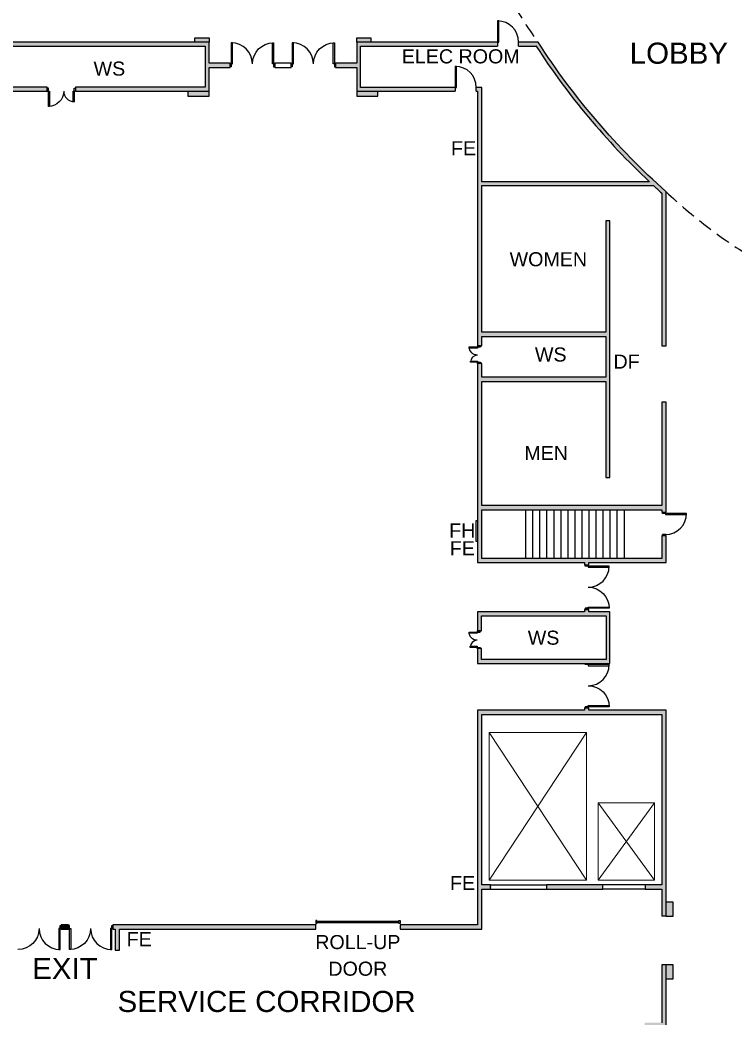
# Model space of a CAD drawing. Header units: inches. Extents: x -232 to 4871, y -5993 to -96.
# Drawn here: x 2817 to 4037, y -2653 to -950 of the extents above; entities that cross this region are included whole.
import ezdxf
from ezdxf.enums import TextEntityAlignment as Align

# ---------------------------------------------------------------- set-up
doc = ezdxf.new("R2010")
doc.units = ezdxf.units.IN
doc.header["$LTSCALE"] = 100
doc.header["$MEASUREMENT"] = 0
doc.linetypes.add('HIDDEN', pattern=[0.375, 0.25, -0.125])
for name, color, linetype in [('bldg_ch1', 2, 'HIDDEN'), ('bldg_doors', 9, 'CONTINUOUS'), ('bldg_doors_service', 7, 'CONTINUOUS'), ('bldg_fire', 1, 'CONTINUOUS'), ('bldg_glass', 9, 'CONTINUOUS'), ('bldg_service_corridor', 94, 'CONTINUOUS'), ('bldg_stairs', 9, 'CONTINUOUS'), ('bldg_text', 94, 'CONTINUOUS'), ('bldg_wallint', 9, 'CONTINUOUS'), ('bldg_wallintsol', 9, 'CONTINUOUS')]:
    doc.layers.add(name, color=color, linetype=linetype)
doc.layers.add('bldg_elev', color=9, linetype='CONTINUOUS', lineweight=18)
doc.styles.add('bldgtx30', font='arial.ttf', dxfattribs={"height": 30})
doc.styles.add('bldgtx36', font='arial.ttf', dxfattribs={"height": 36})

msp = doc.modelspace()

# ---------------------------------------------------------------- hatches: boundary and pattern name
at = {"layer": 'bldg_wallintsol'}
for points in [[(3139.5, -980.7), (3115.5, -980.7), (3115.5, -987.7), (3139.5, -987.7)], [(3415.5, -980.7), (3391.5, -980.7), (3391.5, -987.7), (3415.5, -987.7)], [(3139.5, -1031), (3175.5, -1031), (3175.5, -1023.7), (3139.5, -1023.7), (3139.5, -987.7), (2657.5, -987.7), (2657.5, -1023.7), (2633.5, -1023.7), (2633.5, -1031), (2657.5, -1031), (2657.5, -1071.7), (2863.5, -1071.7), (2863.5, -1064.5), (2664.1, -1064.5), (2664.1, -1023.7), (2664.1, -994.4), (3132.8, -994.4), (3132.8, -1023.7), (3132.8, -1064.5), (2911.5, -1064.5), (2911.5, -1071.7), (3139.5, -1071.7)], [(3559.5, -1065.1), (3398.1, -1065.1), (3398.1, -1023.7), (3398.1, -994.4), (3631.7, -994.4), (3631.7, -987.7), (3391.5, -987.7), (3391.5, -1023.7), (3355.5, -1023.7), (3355.5, -1031), (3391.5, -1031), (3391.5, -1071.7), (3559.5, -1071.7)], [(3700.9, -987.7), (3667.7, -987.7), (3667.7, -994.4), (3697.3, -994.4, 0.060637), (3890.8, -1225.9), (3604.7, -1225.9), (3604.7, -1065.1), (3595.5, -1065.1), (3595.5, -1071.7), (3597.5, -1071.7), (3597.5, -1232.5), (3597.5, -1482.5), (3597.5, -1505.8), (3604.7, -1505.8), (3604.7, -1489.7), (3816.2, -1489.7), (3816.2, -1559.2), (3604.7, -1559.2), (3604.7, -1535.8), (3597.5, -1535.8), (3597.5, -1566.5), (3597.5, -1778.5), (3597.5, -1875.7), (3780.2, -1875.7), (3780.2, -1879.7), (3787.5, -1879.7), (3787.5, -1875.7), (3919.5, -1875.7), (3919.5, -1829.7), (3912.2, -1829.7), (3912.2, -1868.5), (3787.5, -1868.5), (3604.7, -1868.5), (3604.7, -1785.7), (3912.2, -1785.7), (3912.2, -1789.7), (3919.5, -1789.7), (3919.5, -1602), (3912.2, -1602), (3912.2, -1778.5), (3604.7, -1778.5), (3604.7, -1566.5), (3816.2, -1566.5), (3816.2, -1730.5), (3823.5, -1730.5), (3823.5, -1566.5), (3823.5, -1482.5), (3823.5, -1292.5), (3816.2, -1292.5), (3816.2, -1482.5), (3604.7, -1482.5), (3604.7, -1232.5), (3897.9, -1232.5), (3903.2, -1237.4, 0.002423), (3912.2, -1245.5), (3912.2, -1506), (3919.5, -1506), (3919.5, -1243.1, -0.067974)], [(3139.5, -1071.7), (3103.5, -1071.7), (3103.5, -1079.7), (3139.5, -1079.7)], [(3427.5, -1071.7), (3391.5, -1071.7), (3391.5, -1079.7), (3427.5, -1079.7)], [(3604.1, -2022.3), (3597.5, -2022.3), (3597.5, -2047.7), (3780.2, -2047.7), (3787.5, -2047.7), (3823.5, -2047.7), (3823.5, -1959.7), (3787.5, -1959.7), (3787.5, -1955.7), (3780.2, -1955.7), (3780.2, -1959.7), (3597.5, -1959.7), (3597.5, -1992.3), (3604.1, -1992.3), (3604.1, -1966.4), (3787.5, -1966.4), (3816.8, -1966.4), (3816.8, -2041.1), (3787.5, -2041.1), (3604.1, -2041.1)], [(3604.7, -2135), (3787.5, -2135), (3912.2, -2135), (3912.2, -2425.7), (3883.5, -2425.7), (3883.5, -2433), (3912.2, -2433), (3912.2, -2479.1), (3919.5, -2479.1), (3919.5, -2425.7), (3919.5, -2127.7), (3787.5, -2127.7), (3787.5, -2123.7), (3780.2, -2123.7), (3780.2, -2127.7), (3597.5, -2127.7), (3597.5, -2425.7), (3597.5, -2493.7), (3465.5, -2493.7), (3465.5, -2501), (3604.7, -2501), (3604.7, -2433), (3621.5, -2433), (3621.5, -2425.7), (3604.7, -2425.7)], [(3811.5, -2425.7), (3715.5, -2425.7), (3715.5, -2433), (3811.5, -2433)], [(3931.5, -2455.1), (3919.5, -2455.1), (3919.5, -2479.1), (3931.5, -2479.1)], [(2899.5, -2493.7), (2887.5, -2493.7), (2887.5, -2501), (2899.5, -2501)], [(3321.5, -2493.7), (2983.1, -2493.7), (2975.5, -2493.7), (2975.5, -2501), (2979.5, -2501), (2979.5, -2537), (2986.7, -2537), (2986.7, -2501), (3321.5, -2501)], [(3931.5, -2561.9), (3919.5, -2561.9), (3919.5, -2585.9), (3931.5, -2585.9)]]:
    msp.add_hatch(color=256, dxfattribs=at).paths.add_polyline_path(points)
h = msp.add_hatch(color=256, dxfattribs=at)
h.paths.add_polyline_path([(3891, -2668.7), (3919.5, -2668.7), (3919.5, -2561.9), (3912.2, -2561.9), (3912.2, -2660.7), (3883, -2660.7), (3883, -2703.7), (3852.8, -2703.7), (3852.8, -2739.7), (3849.2, -2739.7), (3849.2, -2747), (3852.8, -2747), (3891, -2747)])
h.paths.add_polyline_path([(3883, -2710.4), (3883, -2739.7), (3859.4, -2739.7), (3859.4, -2710.4)], flags=16)

# ---------------------------------------------------------------- linework, layer by layer
at = {"layer": 'bldg_ch1'}
for centre, radius, start, end in [((4247.8, -585.2), 679.1, 184.7484, 216.3596), ((4520.1, -608.2), 874, 226.5882, 250.3216)]:
    msp.add_arc(centre, radius, start, end, dxfattribs=at)
at = {"layer": 'bldg_doors'}
for p, q in [((3633.7, -951.7), (3631.7, -951.7)), ((3631.7, -951.7), (3631.7, -987.7)), ((3633.7, -987.7), (3633.7, -951.7)), ((3179.5, -988.9), (3177.5, -988.9)), ((3177.5, -988.9), (3177.5, -1024.9)), ((3179.5, -1024.9), (3179.5, -988.9)), ((3247.5, -1024.9), (3247.5, -988.9)), ((3247.5, -988.9), (3249.5, -988.9)), ((3249.5, -988.9), (3249.5, -1024.9)), ((3283.5, -988.9), (3281.5, -988.9)), ((3281.5, -988.9), (3281.5, -1024.9)), ((3283.5, -1024.9), (3283.5, -988.9)), ((3351.5, -1024.9), (3351.5, -988.9)), ((3351.5, -988.9), (3353.5, -988.9)), ((3353.5, -988.9), (3353.5, -1024.9)), ((3631.7, -987.7), (3633.7, -987.7)), ((3175.5, -1029.9), (3175.5, -1024.9)), ((3175.5, -1024.9), (3177.5, -1024.9)), ((3177.5, -1029.9), (3175.5, -1029.9)), ((3177.5, -1024.9), (3179.5, -1024.9)), ((3177.5, -1024.9), (3177.5, -1029.9)), ((3249.5, -1024.9), (3247.5, -1024.9)), ((3251.5, -1024.9), (3249.5, -1024.9)), ((3249.5, -1024.9), (3249.5, -1029.9)), ((3249.5, -1029.9), (3251.5, -1029.9)), ((3251.5, -1029.9), (3251.5, -1024.9)), ((3279.5, -1029.9), (3279.5, -1024.9)), ((3279.5, -1024.9), (3281.5, -1024.9)), ((3281.5, -1029.9), (3279.5, -1029.9)), ((3281.5, -1024.9), (3283.5, -1024.9)), ((3281.5, -1024.9), (3281.5, -1029.9)), ((3353.5, -1024.9), (3351.5, -1024.9)), ((3355.5, -1024.9), (3353.5, -1024.9)), ((3353.5, -1024.9), (3353.5, -1029.9)), ((3353.5, -1029.9), (3355.5, -1029.9)), ((3355.5, -1029.9), (3355.5, -1024.9)), ((3561.5, -1029.1), (3559.5, -1029.1)), ((3559.5, -1029.1), (3559.5, -1065.1)), ((3561.5, -1065.1), (3561.5, -1029.1)), ((2865.5, -1066.4), (2863.5, -1066.4)), ((2863.5, -1066.4), (2863.5, -1071.4)), ((2863.5, -1071.4), (2865.5, -1071.4)), ((2865.5, -1071.4), (2865.5, -1066.4)), ((2865.5, -1071.4), (2867.5, -1071.4)), ((2865.5, -1097.4), (2865.5, -1071.4)), ((2867.5, -1071.4), (2867.5, -1097.4)), ((2907.5, -1089.4), (2907.5, -1071.4)), ((2907.5, -1071.4), (2909.5, -1071.4)), ((2909.5, -1066.4), (2911.5, -1066.4)), ((2909.5, -1071.4), (2909.5, -1066.4)), ((2909.5, -1071.4), (2909.5, -1089.4)), ((2911.5, -1071.4), (2909.5, -1071.4)), ((2911.5, -1066.4), (2911.5, -1071.4)), ((3559.5, -1065.1), (3561.5, -1065.1)), ((2909.5, -1089.4), (2907.5, -1089.4)), ((2867.5, -1097.4), (2865.5, -1097.4)), ((3583.5, -1509.8), (3583.5, -1507.8)), ((3583.5, -1507.8), (3597.5, -1507.8)), ((3597.5, -1509.8), (3583.5, -1509.8)), ((3602.5, -1505.8), (3597.5, -1505.8)), ((3597.5, -1505.8), (3597.5, -1507.8)), ((3597.5, -1507.8), (3597.5, -1509.8)), ((3597.5, -1507.8), (3602.5, -1507.8)), ((3602.5, -1507.8), (3602.5, -1505.8)), ((3585.5, -1533.8), (3585.5, -1531.8)), ((3585.5, -1531.8), (3597.5, -1531.8)), ((3597.5, -1531.8), (3597.5, -1533.8)), ((3597.5, -1533.8), (3585.5, -1533.8)), ((3597.5, -1535.8), (3597.5, -1533.8)), ((3597.5, -1533.8), (3602.5, -1533.8)), ((3602.5, -1535.8), (3597.5, -1535.8)), ((3602.5, -1533.8), (3602.5, -1535.8)), ((3913.3, -1791.7), (3913.3, -1789.7)), ((3913.3, -1789.7), (3918.3, -1789.7)), ((3918.3, -1791.7), (3913.3, -1791.7)), ((3918.3, -1789.7), (3918.3, -1791.7)), ((3918.3, -1791.7), (3918.3, -1793.5)), ((3954.3, -1791.7), (3918.3, -1791.7)), ((3918.3, -1793.5), (3954.3, -1793.5)), ((3954.3, -1793.5), (3954.3, -1791.7)), ((3913.3, -1827.7), (3913.3, -1829.7)), ((3918.3, -1827.7), (3913.3, -1827.7)), ((3913.3, -1829.7), (3918.3, -1829.7)), ((3918.3, -1829.7), (3918.3, -1827.7)), ((3781.3, -1881.7), (3781.3, -1879.7)), ((3781.3, -1879.7), (3786.3, -1879.7)), ((3786.3, -1881.7), (3781.3, -1881.7)), ((3786.3, -1879.7), (3786.3, -1881.7)), ((3786.3, -1881.7), (3786.3, -1883.7)), ((3822.3, -1881.7), (3786.3, -1881.7)), ((3786.3, -1883.7), (3822.3, -1883.7)), ((3822.3, -1883.7), (3822.3, -1881.7)), ((3781.3, -1953.7), (3781.3, -1955.7)), ((3786.3, -1953.7), (3781.3, -1953.7)), ((3781.3, -1955.7), (3786.3, -1955.7)), ((3786.3, -1953.7), (3786.3, -1951.7)), ((3786.3, -1951.7), (3822.3, -1951.7)), ((3822.3, -1953.7), (3786.3, -1953.7)), ((3786.3, -1955.7), (3786.3, -1953.7)), ((3822.3, -1951.7), (3822.3, -1953.7)), ((3583.1, -1996.3), (3583.1, -1994.3)), ((3583.1, -1994.3), (3597.1, -1994.3)), ((3597.1, -1996.3), (3583.1, -1996.3)), ((3602.1, -1992.3), (3597.1, -1992.3)), ((3597.1, -1992.3), (3597.1, -1994.3)), ((3597.1, -1994.3), (3597.1, -1996.3)), ((3597.1, -1994.3), (3602.1, -1994.3)), ((3602.1, -1994.3), (3602.1, -1992.3)), ((3585.1, -2020.3), (3585.1, -2018.3)), ((3585.1, -2018.3), (3597.1, -2018.3)), ((3597.1, -2020.3), (3585.1, -2020.3)), ((3597.1, -2018.3), (3597.1, -2020.3)), ((3597.1, -2022.3), (3597.1, -2020.3)), ((3597.1, -2020.3), (3602.1, -2020.3)), ((3602.1, -2022.3), (3597.1, -2022.3)), ((3602.1, -2020.3), (3602.1, -2022.3)), ((3781.3, -2049.7), (3781.3, -2047.7)), ((3781.3, -2047.7), (3786.3, -2047.7)), ((3786.3, -2049.7), (3781.3, -2049.7)), ((3786.3, -2047.7), (3786.3, -2049.7)), ((3786.3, -2049.7), (3786.3, -2051.7)), ((3822.3, -2049.7), (3786.3, -2049.7)), ((3786.3, -2051.7), (3822.3, -2051.7)), ((3822.3, -2051.7), (3822.3, -2049.7)), ((3781.3, -2121.7), (3781.3, -2123.7)), ((3786.3, -2121.7), (3781.3, -2121.7)), ((3781.3, -2123.7), (3786.3, -2123.7)), ((3786.3, -2121.7), (3786.3, -2119.7)), ((3786.3, -2119.7), (3822.3, -2119.7)), ((3822.3, -2121.7), (3786.3, -2121.7)), ((3786.3, -2123.7), (3786.3, -2121.7)), ((3822.3, -2119.7), (3822.3, -2121.7)), ((2885.5, -2499.9), (2883.5, -2499.9)), ((2883.5, -2499.9), (2883.5, -2535.9)), ((2885.5, -2494.9), (2887.5, -2494.9)), ((2885.5, -2499.9), (2885.5, -2494.9)), ((2885.5, -2535.9), (2885.5, -2499.9)), ((2887.5, -2499.9), (2885.5, -2499.9)), ((2887.5, -2494.9), (2887.5, -2499.9)), ((2901.5, -2494.9), (2899.5, -2494.9)), ((2899.5, -2494.9), (2899.5, -2499.9)), ((2899.5, -2499.9), (2901.5, -2499.9)), ((2901.5, -2499.9), (2901.5, -2494.9)), ((2901.5, -2499.9), (2903.5, -2499.9)), ((2901.5, -2535.9), (2901.5, -2499.9)), ((2903.5, -2499.9), (2903.5, -2535.9)), ((2973.5, -2499.9), (2971.5, -2499.9)), ((2971.5, -2499.9), (2971.5, -2535.9)), ((2973.5, -2494.9), (2975.5, -2494.9)), ((2973.5, -2499.9), (2973.5, -2494.9)), ((2973.5, -2535.9), (2973.5, -2499.9)), ((2975.5, -2499.9), (2973.5, -2499.9)), ((2975.5, -2494.9), (2975.5, -2499.9)), ((2883.5, -2535.9), (2885.5, -2535.9)), ((2903.5, -2535.9), (2901.5, -2535.9)), ((2971.5, -2535.9), (2973.5, -2535.9))]:
    msp.add_line(p, q, dxfattribs=at)
for centre, radius, start, end in [((3631.7, -987.7), 36, 0, 90), ((3177.5, -1024.9), 36, 0, 90), ((3281.5, -1024.9), 36, 0, 90), ((3559.5, -1065.1), 36, 0, 90), ((2909.5, -1071.4), 18, 180, 270), ((3597.5, -1533.8), 12, 90, 180), ((3918.3, -1791.7), 36, 270, 0), ((3786.3, -1881.7), 36, 270, 0), ((3597.1, -2020.3), 12, 90, 180), ((3786.3, -2049.7), 36, 270, 0), ((2885.5, -2499.9), 36, 180, 270), ((2973.5, -2499.9), 36, 180, 270)]:
    msp.add_arc(centre, radius, start, end, dxfattribs=at)
at = {"layer": 'bldg_doors', "extrusion": (0, 0, -1)}
for centre, radius, start, end in [((-3249.5, -1024.9), 36, 0, 90), ((-3353.5, -1024.9), 36, 0, 90), ((-2865.5, -1071.4), 26, 180, 270), ((-3597.5, -1507.8), 14, 270, 0), ((-3786.3, -1953.7), 36, 90, 180), ((-3597.1, -1994.3), 14, 270, 0), ((-3786.3, -2121.7), 36, 90, 180), ((-2813.5, -2499.9), 36, 180, 270), ((-2901.5, -2499.9), 36, 180, 270)]:
    msp.add_arc(centre, radius, start, end, dxfattribs=at)
at = {"layer": 'bldg_doors_service'}
for p, q in [((3323.5, -2486.4), (3321.5, -2486.4)), ((3321.5, -2486.4), (3321.5, -2491.4)), ((3321.5, -2491.4), (3323.5, -2491.4)), ((3323.5, -2491.4), (3323.5, -2486.4)), ((3463.5, -2487.9), (3323.5, -2487.9)), ((3323.5, -2487.9), (3323.5, -2489.9)), ((3323.5, -2489.9), (3463.5, -2489.9)), ((3463.5, -2486.4), (3465.5, -2486.4)), ((3463.5, -2491.4), (3463.5, -2486.4)), ((3463.5, -2489.9), (3463.5, -2487.9)), ((3465.5, -2491.4), (3463.5, -2491.4)), ((3465.5, -2486.4), (3465.5, -2491.4))]:
    msp.add_line(p, q, dxfattribs=at)
at = {"layer": 'bldg_elev'}
for p, q in [((3783.5, -2165.7), (3617.5, -2417.7)), ((3783.5, -2417.7), (3617.5, -2165.7)), ((3899.5, -2285.7), (3803.5, -2417.7)), ((3899.5, -2417.7), (3803.5, -2285.7))]:
    msp.add_line(p, q, dxfattribs=at)
for points in [[(3783.5, -2417.7), (3783.5, -2165.7), (3617.5, -2165.7), (3617.5, -2417.7)], [(3803.5, -2417.7), (3803.5, -2285.7), (3899.5, -2285.7), (3899.5, -2417.7)]]:
    msp.add_lwpolyline(points, close=True, dxfattribs=at)
at = {"layer": 'bldg_glass'}
for p, q in [((3619.5, -2425.7), (3715.5, -2425.7)), ((3619.5, -2433), (3715.5, -2433)), ((3883.5, -2425.7), (3811.5, -2425.7)), ((3883.5, -2433), (3811.5, -2433))]:
    msp.add_line(p, q, dxfattribs=at)
at = {"layer": 'bldg_stairs'}
for p, q in [((3679.5, -1785.7), (3679.5, -1868.5)), ((3691.5, -1785.7), (3691.5, -1868.5)), ((3703.5, -1785.7), (3703.5, -1868.5)), ((3715.5, -1785.7), (3715.5, -1868.5)), ((3727.5, -1785.7), (3727.5, -1868.5)), ((3739.5, -1785.7), (3739.5, -1868.5)), ((3751.5, -1785.7), (3751.5, -1868.5)), ((3763.5, -1785.7), (3763.5, -1868.5)), ((3775.5, -1785.7), (3775.5, -1868.5)), ((3787.5, -1785.7), (3787.5, -1868.5)), ((3799.5, -1785.7), (3799.5, -1868.5)), ((3811.5, -1785.7), (3811.5, -1868.5)), ((3823.5, -1785.7), (3823.5, -1868.5)), ((3835.5, -1785.7), (3835.5, -1868.5)), ((3847.5, -1785.7), (3847.5, -1868.5))]:
    msp.add_line(p, q, dxfattribs=at)
at = {"layer": 'bldg_wallint'}
for p, q in [((3115.5, -987.7), (3115.5, -980.7)), ((3115.5, -980.7), (3139.5, -980.7)), ((3139.5, -980.7), (3139.5, -987.7)), ((3391.5, -987.7), (3391.5, -980.7)), ((3391.5, -980.7), (3415.5, -980.7)), ((3415.5, -980.7), (3415.5, -987.7)), ((3139.5, -987.7), (2657.5, -987.7)), ((2664.1, -994.4), (3132.8, -994.4)), ((3132.8, -994.4), (3132.8, -1023.7)), ((3139.5, -1023.7), (3139.5, -987.7)), ((3391.5, -987.7), (3391.5, -1023.7)), ((3631.7, -987.7), (3391.5, -987.7)), ((3398.1, -994.4), (3631.7, -994.4)), ((3398.1, -1023.7), (3398.1, -994.4)), ((3631.7, -987.7), (3631.7, -994.4)), ((3700.9, -987.7), (3667.7, -987.7)), ((3667.7, -994.4), (3667.7, -987.7)), ((3667.7, -994.4), (3669.7, -994.4)), ((3667.7, -994.4), (3697.3, -994.4)), ((3132.8, -1023.7), (3132.8, -1064.5)), ((3175.5, -1023.7), (3139.5, -1023.7)), ((3139.5, -1031), (3175.5, -1031)), ((3139.5, -1071.7), (3139.5, -1031)), ((3175.5, -1031), (3175.5, -1023.7)), ((3251.5, -1023.7), (3251.5, -1031)), ((3256.5, -1023.7), (3251.5, -1023.7)), ((3251.5, -1031), (3279.5, -1031)), ((3274.5, -1023.7), (3256.5, -1023.7)), ((3279.5, -1023.7), (3274.5, -1023.7)), ((3279.5, -1031), (3279.5, -1023.7)), ((3355.5, -1023.7), (3355.5, -1031)), ((3391.5, -1023.7), (3355.5, -1023.7)), ((3355.5, -1031), (3391.5, -1031)), ((3391.5, -1031), (3391.5, -1071.7)), ((3398.1, -1065.1), (3398.1, -1023.7)), ((2657.5, -1071.7), (2863.5, -1071.7)), ((2863.5, -1064.5), (2664.1, -1064.5)), ((2863.5, -1071.7), (2863.5, -1064.5)), ((3132.8, -1064.5), (2911.5, -1064.5)), ((2911.5, -1064.5), (2911.5, -1071.7)), ((2911.5, -1071.7), (3139.5, -1071.7)), ((3103.5, -1071.7), (3103.5, -1079.7)), ((3139.5, -1079.7), (3139.5, -1071.7)), ((3391.5, -1071.7), (3559.5, -1071.7)), ((3391.5, -1071.7), (3391.5, -1079.7)), ((3559.5, -1065.1), (3398.1, -1065.1)), ((3427.5, -1079.7), (3427.5, -1071.7)), ((3559.5, -1065.1), (3559.5, -1071.7)), ((3604.7, -1065.1), (3595.5, -1065.1)), ((3595.5, -1071.7), (3595.5, -1065.1)), ((3595.5, -1071.7), (3597.5, -1071.7)), ((3597.5, -1071.7), (3597.5, -1232.5)), ((3604.7, -1225.9), (3604.7, -1065.1)), ((3103.5, -1079.7), (3139.5, -1079.7)), ((3391.5, -1079.7), (3427.5, -1079.7)), ((3890.8, -1225.9), (3604.7, -1225.9)), ((3597.5, -1232.5), (3597.5, -1482.5)), ((3604.7, -1232.5), (3897.9, -1232.5)), ((3604.7, -1482.5), (3604.7, -1232.5)), ((3897.9, -1232.5), (3903.2, -1237.4)), ((3912.2, -1245.5), (3912.2, -1506)), ((3919.5, -1506), (3919.5, -1243.1)), ((3816.2, -1292.5), (3816.2, -1482.5)), ((3823.5, -1292.5), (3816.2, -1292.5)), ((3823.5, -1482.5), (3823.5, -1292.5)), ((3597.5, -1482.5), (3597.5, -1505.8)), ((3816.2, -1482.5), (3604.7, -1482.5)), ((3604.7, -1489.7), (3816.2, -1489.7)), ((3604.7, -1505.8), (3604.7, -1489.7)), ((3816.2, -1489.7), (3816.2, -1559.2)), ((3823.5, -1566.5), (3823.5, -1482.5)), ((3597.5, -1505.8), (3604.7, -1505.8)), ((3912.2, -1506), (3919.5, -1506)), ((3597.5, -1535.8), (3597.5, -1566.5)), ((3604.7, -1535.8), (3597.5, -1535.8)), ((3604.7, -1559.2), (3604.7, -1535.8)), ((3597.5, -1566.5), (3597.5, -1778.5)), ((3816.2, -1559.2), (3604.7, -1559.2)), ((3604.7, -1778.5), (3604.7, -1566.5)), ((3604.7, -1566.5), (3816.2, -1566.5)), ((3816.2, -1566.5), (3816.2, -1730.5)), ((3823.5, -1730.5), (3823.5, -1566.5)), ((3912.2, -1602), (3912.2, -1778.5)), ((3919.5, -1602), (3912.2, -1602)), ((3919.5, -1789.7), (3919.5, -1602)), ((3816.2, -1730.5), (3823.5, -1730.5)), ((3597.5, -1778.5), (3597.5, -1875.7)), ((3912.2, -1778.5), (3604.7, -1778.5)), ((3604.7, -1785.7), (3912.2, -1785.7)), ((3604.7, -1868.5), (3604.7, -1785.7)), ((3912.2, -1785.7), (3912.2, -1789.7)), ((3595.5, -1839.7), (3595.5, -1803.7)), ((3595.5, -1803.7), (3597.5, -1803.7)), ((3912.2, -1789.7), (3919.5, -1789.7)), ((3912.2, -1829.7), (3912.2, -1868.5)), ((3919.5, -1829.7), (3912.2, -1829.7)), ((3919.5, -1875.7), (3919.5, -1829.7)), ((3597.5, -1839.7), (3595.5, -1839.7)), ((3787.5, -1868.5), (3604.7, -1868.5)), ((3912.2, -1868.5), (3787.5, -1868.5)), ((3597.5, -1875.7), (3780.2, -1875.7)), ((3780.2, -1875.7), (3780.2, -1879.7)), ((3780.2, -1879.7), (3787.5, -1879.7)), ((3787.5, -1875.7), (3919.5, -1875.7)), ((3787.5, -1879.7), (3787.5, -1875.7)), ((3780.2, -1955.7), (3780.2, -1959.7)), ((3787.5, -1955.7), (3780.2, -1955.7)), ((3787.5, -1959.7), (3787.5, -1955.7)), ((3780.2, -1959.7), (3597.5, -1959.7)), ((3597.5, -1959.7), (3597.5, -1992.3)), ((3604.1, -1966.4), (3787.5, -1966.4)), ((3604.1, -1992.3), (3604.1, -1966.4)), ((3823.5, -1959.7), (3787.5, -1959.7)), ((3787.5, -1966.4), (3816.8, -1966.4)), ((3816.8, -1966.4), (3816.8, -2041.1)), ((3823.5, -2047.7), (3823.5, -1959.7)), ((3597.5, -1992.3), (3604.1, -1992.3)), ((3597.5, -2022.3), (3597.5, -2047.7)), ((3604.1, -2022.3), (3597.5, -2022.3)), ((3604.1, -2041.1), (3604.1, -2022.3)), ((3787.5, -2041.1), (3604.1, -2041.1)), ((3816.8, -2041.1), (3787.5, -2041.1)), ((3597.5, -2047.7), (3780.2, -2047.7)), ((3780.2, -2047.7), (3787.5, -2047.7)), ((3780.2, -2047.7), (3780.2, -2047.7)), ((3787.5, -2047.7), (3823.5, -2047.7)), ((3787.5, -2047.7), (3787.5, -2047.7)), ((3597.5, -2127.7), (3597.5, -2425.7)), ((3780.2, -2127.7), (3597.5, -2127.7)), ((3780.2, -2123.7), (3780.2, -2127.7)), ((3787.5, -2123.7), (3780.2, -2123.7)), ((3787.5, -2127.7), (3787.5, -2123.7)), ((3919.5, -2127.7), (3787.5, -2127.7)), ((3919.5, -2425.7), (3919.5, -2127.7)), ((3604.7, -2425.7), (3604.7, -2135)), ((3604.7, -2135), (3787.5, -2135)), ((3787.5, -2135), (3912.2, -2135)), ((3912.2, -2135), (3912.2, -2425.7)), ((3597.5, -2425.7), (3597.5, -2493.7)), ((3619.5, -2425.7), (3604.7, -2425.7)), ((3604.7, -2501), (3604.7, -2433)), ((3604.7, -2433), (3619.5, -2433)), ((3619.5, -2433), (3619.5, -2425.7)), ((3811.5, -2425.7), (3715.5, -2425.7)), ((3715.5, -2425.7), (3715.5, -2433)), ((3715.5, -2433), (3811.5, -2433)), ((3811.5, -2433), (3811.5, -2425.7)), ((3912.2, -2425.7), (3883.5, -2425.7)), ((3883.5, -2425.7), (3883.5, -2433)), ((3883.5, -2433), (3912.2, -2433)), ((3912.2, -2433), (3912.2, -2479.1)), ((3919.5, -2479.1), (3919.5, -2425.7)), ((3931.5, -2455.1), (3919.5, -2455.1)), ((3931.5, -2479.1), (3931.5, -2455.1)), ((3919.5, -2479.1), (3912.2, -2479.1)), ((3919.5, -2479.1), (3931.5, -2479.1)), ((2899.5, -2493.7), (2887.5, -2493.7)), ((2887.5, -2493.7), (2887.5, -2501)), ((2887.5, -2501), (2899.5, -2501)), ((2899.5, -2501), (2899.5, -2493.7)), ((2983.1, -2493.7), (2975.5, -2493.7)), ((2975.5, -2493.7), (2975.5, -2501)), ((2975.5, -2501), (2979.5, -2501)), ((2979.5, -2501), (2979.5, -2537)), ((3321.5, -2493.7), (2983.1, -2493.7)), ((2986.7, -2501), (3321.5, -2501)), ((2986.7, -2537), (2986.7, -2501)), ((3321.5, -2501), (3321.5, -2493.7)), ((3597.5, -2493.7), (3465.5, -2493.7)), ((3465.5, -2493.7), (3465.5, -2501)), ((3465.5, -2501), (3604.7, -2501)), ((2979.5, -2537), (2986.7, -2537)), ((3919.5, -2561.9), (3912.2, -2561.9)), ((3912.2, -2561.9), (3912.2, -2660.7)), ((3919.5, -2668.7), (3919.5, -2561.9)), ((3931.5, -2561.9), (3919.5, -2561.9)), ((3931.5, -2585.9), (3931.5, -2561.9)), ((3919.5, -2585.9), (3931.5, -2585.9))]:
    msp.add_line(p, q, dxfattribs=at)
for start, end in [(212.9479, 226.8278), (227.6061, 228.1613)]:
    msp.add_arc((4745, -315.3), 1248.5, start, end, dxfattribs=at)
at = {"layer": 'bldg_wallint', "extrusion": (0, 0, -1)}
msp.add_arc((-4745, -315.3), 1241.9, 311.6637, 327.2181, dxfattribs=at)

# ---------------------------------------------------------------- texts
at = {"layer": 'bldg_fire', "style": 'bldgtx36'}
for s, p in [('FE', (3573.7, -1180.8)), ('FH', (3571.6, -1832.9)), ('FE', (3571.6, -1863.3)), ('FE', (3572.1, -2434.3)), ('FE', (3020.4, -2530.1))]:
    msp.add_text(s, height=24, dxfattribs=at).set_placement(p, align=Align.CENTER)
at = {"layer": 'bldg_service_corridor', "style": 'bldgtx36'}
msp.add_text('SERVICE CORRIDOR', height=36, dxfattribs=at).set_placement((3237.7, -2642.4), align=Align.CENTER)
at = {"layer": 'bldg_text'}
for s, height, style, p in [('ELEC ROOM', 24, 'bldgtx36', (3568.9, -1024)), ('LOBBY', 36, 'bldgtx36', (3941.1, -1024.6)), ('WS', 24, 'bldgtx36', (2969.5, -1044.9)), ('WOMEN', 24, 'bldgtx30', (3718.4, -1370.1)), ('WS', 24, 'bldgtx36', (3722.5, -1532.7)), ('DF', 24, 'bldgtx30', (3851.9, -1544.8)), ('MEN', 24, 'bldgtx30', (3714.7, -1700.7)), ('WS', 24, 'bldgtx36', (3710.3, -2015.8)), ('ROLL-UP', 24, 'bldgtx30', (3393.4, -2535.1)), ('EXIT', 36, 'bldgtx36', (2893.6, -2586.2)), ('DOOR', 24, 'bldgtx30', (3393.4, -2580.5))]:
    msp.add_text(s, height=height, dxfattribs=dict(at, style=style)).set_placement(p, align=Align.CENTER)

doc.saveas('drawing.dxf')
